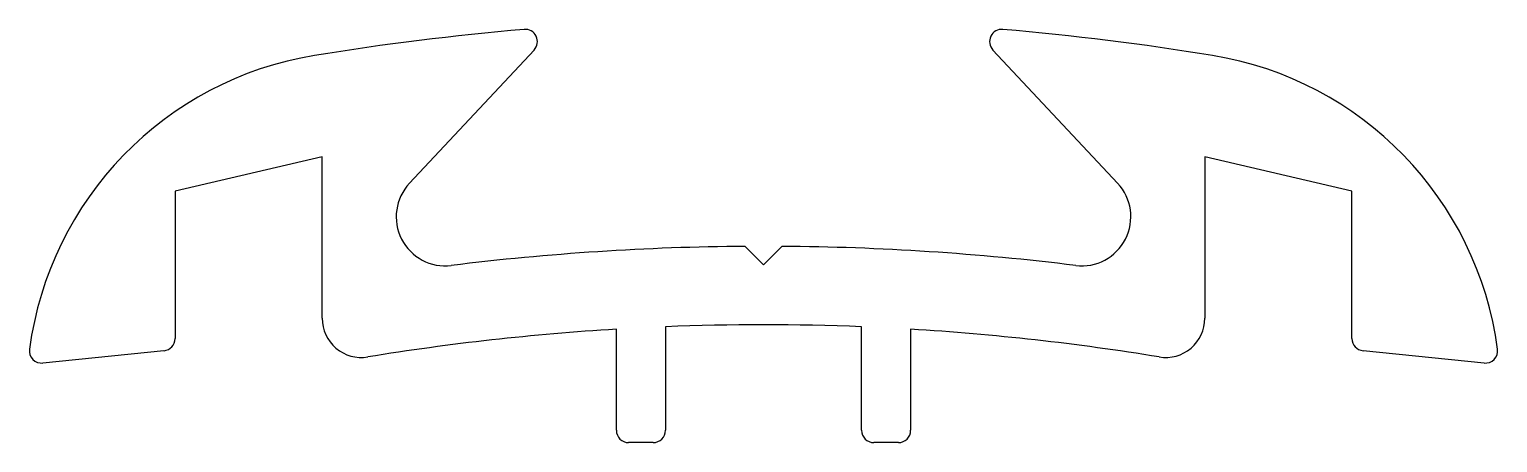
# Model space of a CAD drawing. Extents: x 2085.4 to 2115.3, y 1779.8 to 1788.2.
import ezdxf

# ---------------------------------------------------------------- set-up
doc = ezdxf.new("R2010")
doc.units = 0
doc.layers.get('0').update_dxf_attribs({"linetype": 'CONTINUOUS'})

msp = doc.modelspace()

# ---------------------------------------------------------------- linework, layer by layer
for p, q in [((2095.695, 1787.784), (2093.153, 1785.069)), ((2107.593, 1785.069), (2105.05, 1787.784)), ((2091.373, 1785.605), (2088.373, 1784.905)), ((2091.373, 1782.319), (2091.373, 1785.605)), ((2109.373, 1785.605), (2109.373, 1782.319)), ((2112.373, 1784.905), (2109.373, 1785.605)), ((2088.373, 1784.905), (2088.373, 1781.905)), ((2112.373, 1781.905), (2112.373, 1784.905)), ((2099.998, 1783.783), (2100.373, 1783.409)), ((2100.373, 1783.409), (2100.747, 1783.783)), ((2097.373, 1780.035), (2097.373, 1782.095)), ((2098.373, 1782.145), (2098.373, 1780.035)), ((2102.373, 1780.035), (2102.373, 1782.145)), ((2103.373, 1782.095), (2103.373, 1780.035)), ((2088.148, 1781.656), (2085.678, 1781.406)), ((2115.068, 1781.406), (2112.598, 1781.656)), ((2098.123, 1779.785), (2097.623, 1779.785)), ((2103.123, 1779.785), (2102.623, 1779.785))]:
    msp.add_line(p, q)
for centre, radius, start, end in [((2100.373, 1731.413), 57, 94.9128, 99.2405), ((2095.513, 1787.955), 0.25, 316.8745, 94.9128), ((2105.233, 1787.955), 0.25, 85.0872, 223.1255), ((2100.373, 1731.413), 57, 80.7595, 85.0872), ((2092.344, 1780.764), 7, 99.2405, 172.4202), ((2108.402, 1780.764), 7, 7.5798, 80.7595), ((2093.883, 1784.386), 1, 136.8745, 277.0337), ((2106.863, 1784.386), 1, 262.9663, 43.1255), ((2100.373, 1731.785), 52, 90.4126, 97.0337), ((2100.373, 1731.785), 52, 82.9663, 89.5874), ((2092.173, 1782.319), 0.8, 180, 279.2892), ((2100.373, 1732.185), 50, 93.4398, 99.2892), ((2100.373, 1732.185), 50, 87.7076, 92.2924), ((2100.373, 1732.185), 50, 80.7108, 86.5602), ((2108.573, 1782.319), 0.8, 260.7108, 360), ((2088.123, 1781.905), 0.25, 275.7795, 0), ((2112.623, 1781.905), 0.25, 180, 264.2205), ((2085.653, 1781.655), 0.25, 172.4202, 275.7795), ((2115.093, 1781.655), 0.25, 264.2205, 7.5798), ((2097.623, 1780.035), 0.25, 180, 270), ((2098.123, 1780.035), 0.25, 270, 0), ((2102.623, 1780.035), 0.25, 180, 270), ((2103.123, 1780.035), 0.25, 270, 0)]:
    msp.add_arc(centre, radius, start, end)

doc.saveas('drawing.dxf')
